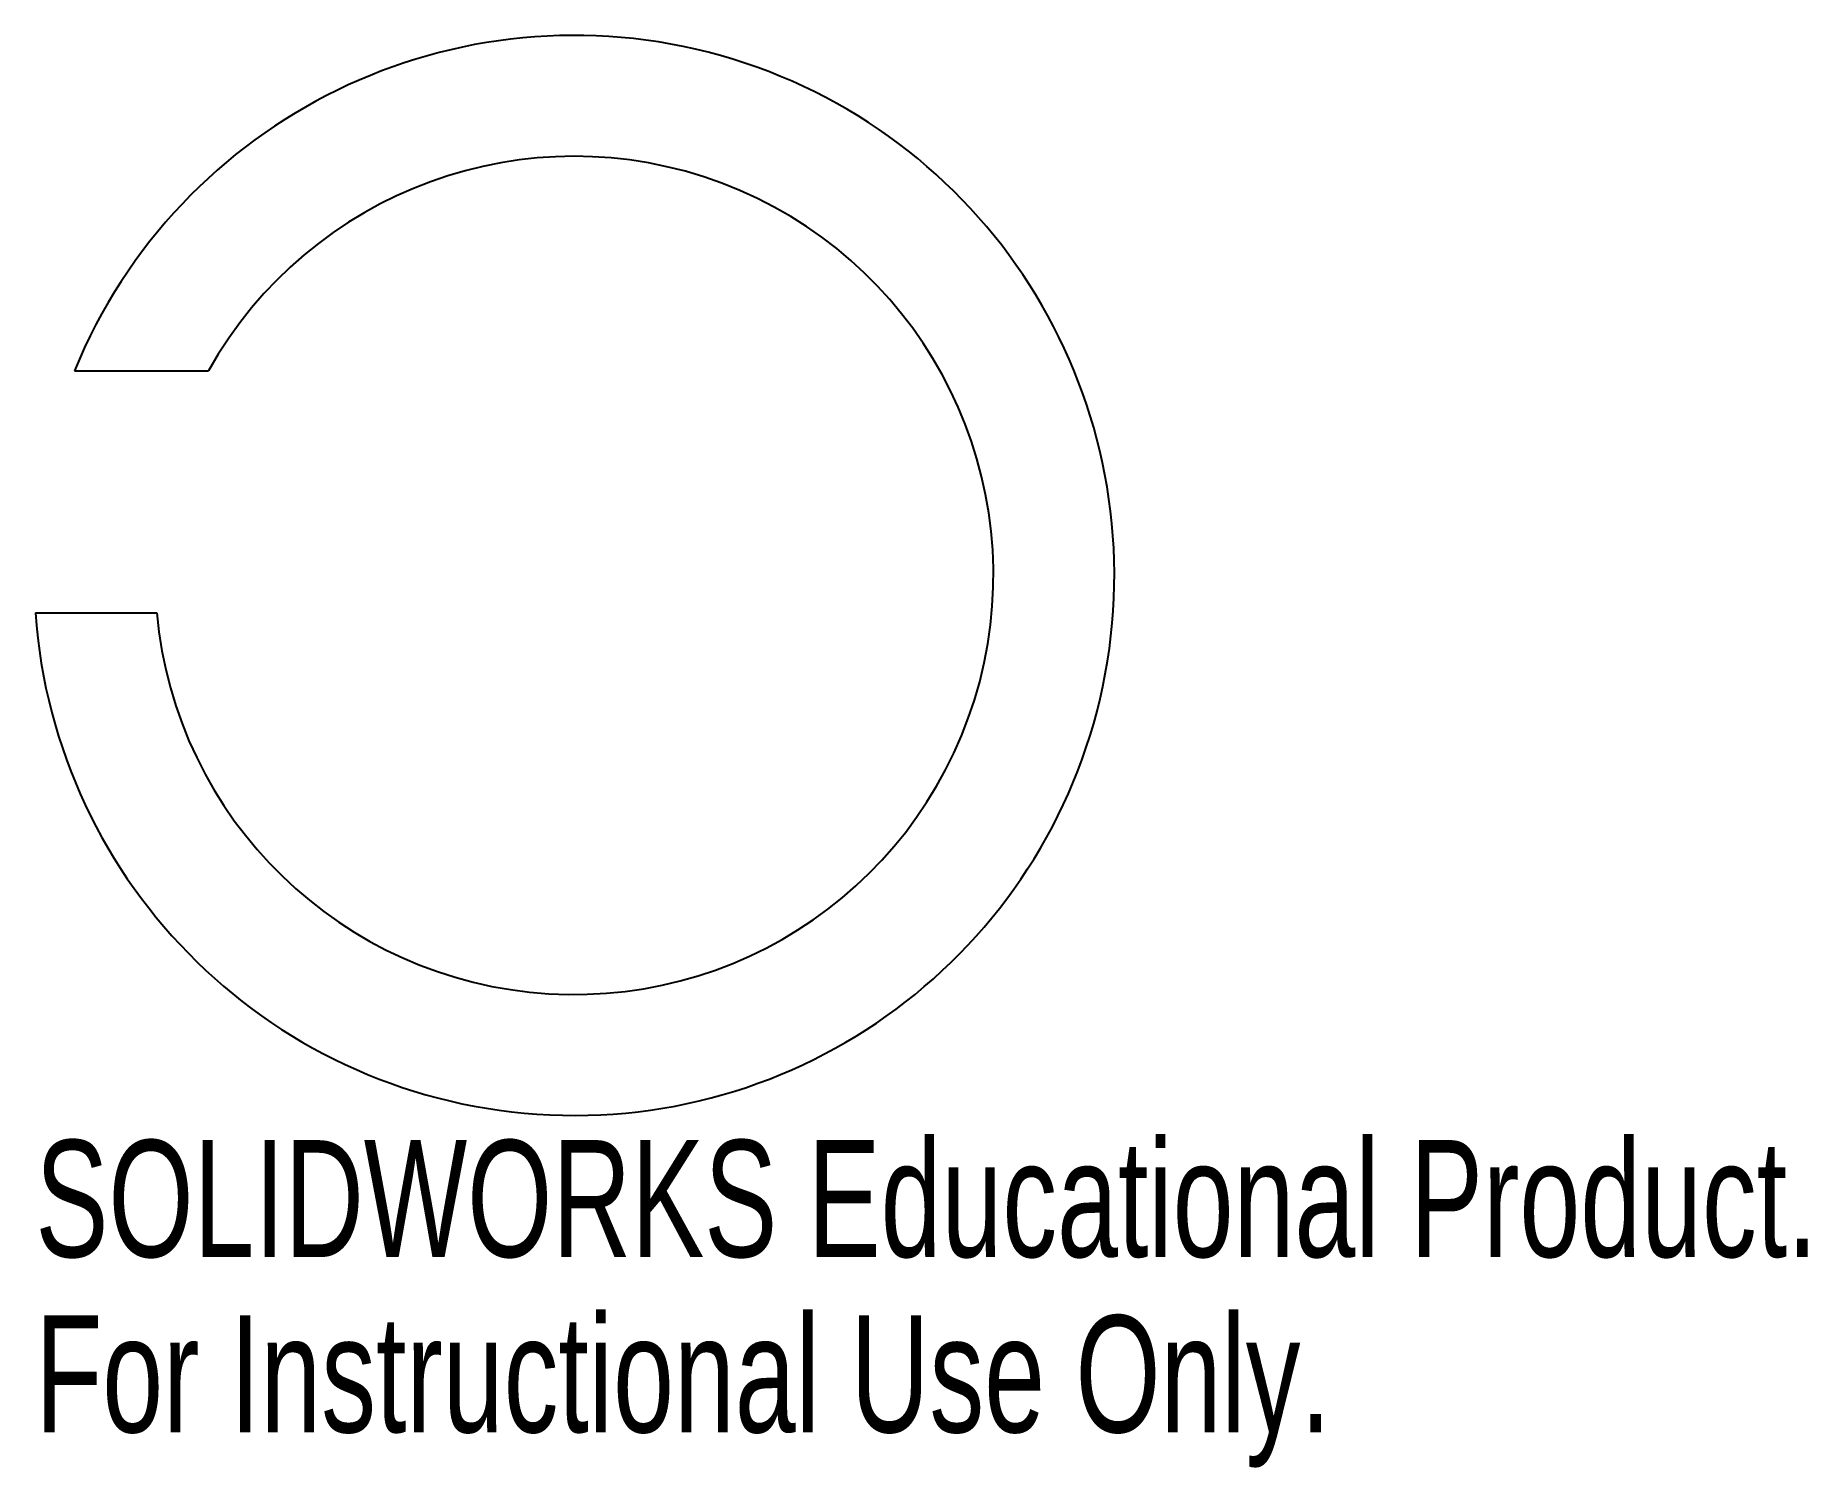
# Model space of a CAD drawing. Header units: millimetres. Extents: x -22.3 to 51, y -36.9 to 22.3.
import ezdxf

# ---------------------------------------------------------------- set-up
doc = ezdxf.new("R2010")
doc.units = ezdxf.units.MM
doc.styles.add('SLDTEXTSTYLE0', font='TXT', dxfattribs={"width": 0.7})

msp = doc.modelspace()

# ---------------------------------------------------------------- linework, layer by layer
at = {"color": 7, "linetype": 'Continuous', "lineweight": 25}
for p, q in [((-20.666, 8.459), (-15.125, 8.459)), ((-22.277, -1.541), (-17.261, -1.541))]:
    msp.add_line(p, q, dxfattribs=at)
for radius, start, end in [(22.33, 183.95669, 157.73904), (17.33, 185.10095, 150.7827)]:
    msp.add_arc((0, 0), radius, start, end, dxfattribs=at)

# ---------------------------------------------------------------- texts
at = {"color": 7, "linetype": 'Continuous', "char_height": 4.83362, "attachment_point": 1, "style": 'SLDTEXTSTYLE0'}
for s, insert in [('SOLIDWORKS Educational Product.', (-22.277, -23.35)), ('For Instructional Use Only.', (-22.277, -30.6))]:
    msp.add_mtext(s, dxfattribs=dict(at, insert=insert))

doc.saveas('drawing.dxf')
